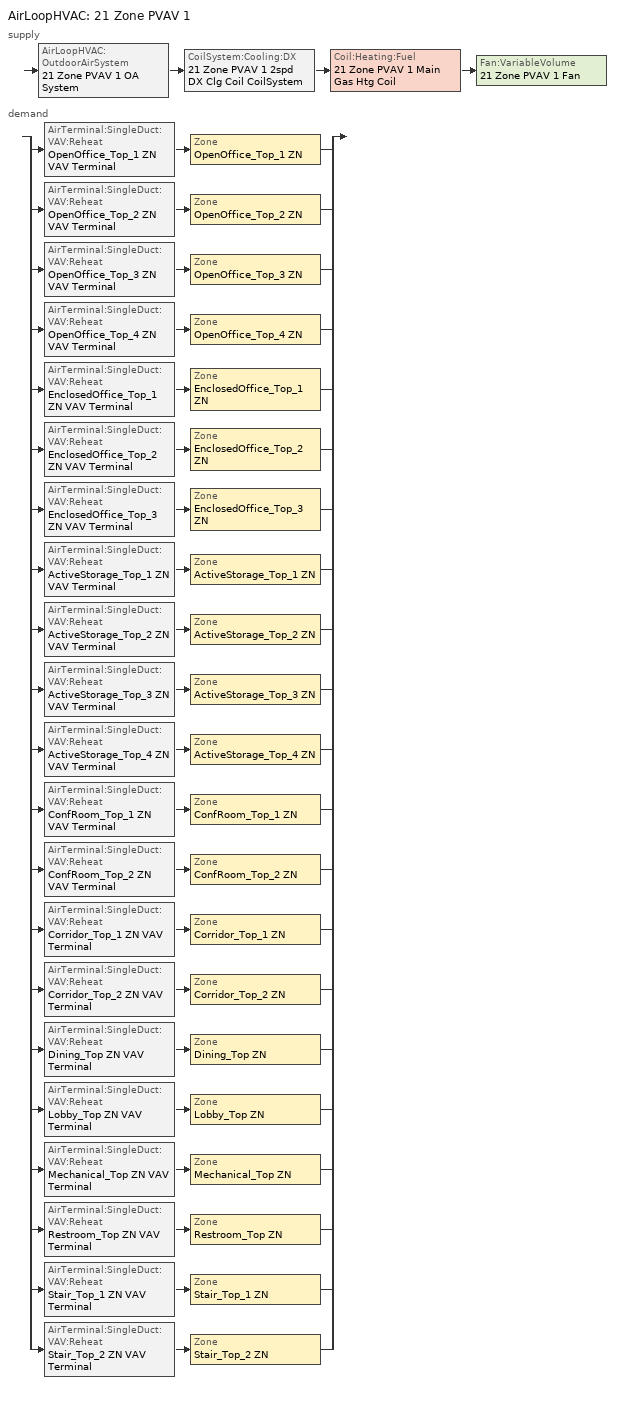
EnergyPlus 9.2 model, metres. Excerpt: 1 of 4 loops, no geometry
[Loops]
AirLoopHVAC '21 Zone PVAV 1'
 supply: AirLoopHVAC:OutdoorAirSystem '21 Zone PVAV 1 OA System' > CoilSystem:Cooling:DX '21 Zone PVAV 1 2spd DX Clg Coil CoilSystem' > Coil:Heating:Fuel '21 Zone PVAV 1 Main Gas Htg Coil' > Fan:VariableVolume '21 Zone PVAV 1 Fan'
 demand: split
  | AirTerminal:SingleDuct:VAV:Reheat 'OpenOffice_Top_1 ZN VAV Terminal' > Zone 'OpenOffice_Top_1 ZN'
  | AirTerminal:SingleDuct:VAV:Reheat 'OpenOffice_Top_2 ZN VAV Terminal' > Zone 'OpenOffice_Top_2 ZN'
  | AirTerminal:SingleDuct:VAV:Reheat 'OpenOffice_Top_3 ZN VAV Terminal' > Zone 'OpenOffice_Top_3 ZN'
  | AirTerminal:SingleDuct:VAV:Reheat 'OpenOffice_Top_4 ZN VAV Terminal' > Zone 'OpenOffice_Top_4 ZN'
  | AirTerminal:SingleDuct:VAV:Reheat 'EnclosedOffice_Top_1 ZN VAV Terminal' > Zone 'EnclosedOffice_Top_1 ZN'
  | AirTerminal:SingleDuct:VAV:Reheat 'EnclosedOffice_Top_2 ZN VAV Terminal' > Zone 'EnclosedOffice_Top_2 ZN'
  | AirTerminal:SingleDuct:VAV:Reheat 'EnclosedOffice_Top_3 ZN VAV Terminal' > Zone 'EnclosedOffice_Top_3 ZN'
  | AirTerminal:SingleDuct:VAV:Reheat 'ActiveStorage_Top_1 ZN VAV Terminal' > Zone 'ActiveStorage_Top_1 ZN'
  | AirTerminal:SingleDuct:VAV:Reheat 'ActiveStorage_Top_2 ZN VAV Terminal' > Zone 'ActiveStorage_Top_2 ZN'
  | AirTerminal:SingleDuct:VAV:Reheat 'ActiveStorage_Top_3 ZN VAV Terminal' > Zone 'ActiveStorage_Top_3 ZN'
  | AirTerminal:SingleDuct:VAV:Reheat 'ActiveStorage_Top_4 ZN VAV Terminal' > Zone 'ActiveStorage_Top_4 ZN'
  | AirTerminal:SingleDuct:VAV:Reheat 'ConfRoom_Top_1 ZN VAV Terminal' > Zone 'ConfRoom_Top_1 ZN'
  | AirTerminal:SingleDuct:VAV:Reheat 'ConfRoom_Top_2 ZN VAV Terminal' > Zone 'ConfRoom_Top_2 ZN'
  | AirTerminal:SingleDuct:VAV:Reheat 'Corridor_Top_1 ZN VAV Terminal' > Zone 'Corridor_Top_1 ZN'
  | AirTerminal:SingleDuct:VAV:Reheat 'Corridor_Top_2 ZN VAV Terminal' > Zone 'Corridor_Top_2 ZN'
  | AirTerminal:SingleDuct:VAV:Reheat 'Dining_Top ZN VAV Terminal' > Zone 'Dining_Top ZN'
  | AirTerminal:SingleDuct:VAV:Reheat 'Lobby_Top ZN VAV Terminal' > Zone 'Lobby_Top ZN'
  | AirTerminal:SingleDuct:VAV:Reheat 'Mechanical_Top ZN VAV Terminal' > Zone 'Mechanical_Top ZN'
  | AirTerminal:SingleDuct:VAV:Reheat 'Restroom_Top ZN VAV Terminal' > Zone 'Restroom_Top ZN'
  | AirTerminal:SingleDuct:VAV:Reheat 'Stair_Top_1 ZN VAV Terminal' > Zone 'Stair_Top_1 ZN'
  | AirTerminal:SingleDuct:VAV:Reheat 'Stair_Top_2 ZN VAV Terminal' > Zone 'Stair_Top_2 ZN'
[EnergyManagementSystem:Sensor]
cooling_rate_21_1: 21 ZONE PVAV 1 2SPD DX CLG COIL; Cooling Coil Total Cooling Rate
heating_gas_rate_21_1: 21 ZONE PVAV 1 MAIN GAS HTG COIL; Heating Coil Gas Rate
[ZoneControl:ContaminantController]
CO2 Controller9: EnclosedOffice_Top_1 ZN, CO2AvailSchedule, CO2SetpointSchedule
CO2 Controller10: EnclosedOffice_Top_2 ZN, CO2AvailSchedule, CO2SetpointSchedule
CO2 Controller11: EnclosedOffice_Top_3 ZN, CO2AvailSchedule, CO2SetpointSchedule
CO2 Controller16: ConfRoom_Top_1 ZN, CO2AvailSchedule, CO2SetpointSchedule
CO2 Controller17: ConfRoom_Top_2 ZN, CO2AvailSchedule, CO2SetpointSchedule
CO2 Controller22: Corridor_Top_1 ZN, CO2AvailSchedule, CO2SetpointSchedule
CO2 Controller23: Corridor_Top_2 ZN, CO2AvailSchedule, CO2SetpointSchedule
CO2 Controller26: Dining_Top ZN, CO2AvailSchedule, CO2SetpointSchedule
CO2 Controller29: Mechanical_Top ZN, CO2AvailSchedule, CO2SetpointSchedule
CO2 Controller32: Lobby_Top ZN, CO2AvailSchedule, CO2SetpointSchedule
CO2 Controller41: OpenOffice_Top_1 ZN, CO2AvailSchedule, CO2SetpointSchedule
CO2 Controller42: OpenOffice_Top_2 ZN, CO2AvailSchedule, CO2SetpointSchedule
CO2 Controller43: OpenOffice_Top_3 ZN, CO2AvailSchedule, CO2SetpointSchedule
CO2 Controller44: OpenOffice_Top_4 ZN, CO2AvailSchedule, CO2SetpointSchedule
CO2 Controller47: Restroom_Top ZN, CO2AvailSchedule, CO2SetpointSchedule
CO2 Controller52: Stair_Top_1 ZN, CO2AvailSchedule, CO2SetpointSchedule
CO2 Controller53: Stair_Top_2 ZN, CO2AvailSchedule, CO2SetpointSchedule
CO2 Controller62: ActiveStorage_Top_1 ZN, CO2AvailSchedule, CO2SetpointSchedule
CO2 Controller63: ActiveStorage_Top_2 ZN, CO2AvailSchedule, CO2SetpointSchedule
CO2 Controller64: ActiveStorage_Top_3 ZN, CO2AvailSchedule, CO2SetpointSchedule
CO2 Controller65: ActiveStorage_Top_4 ZN, CO2AvailSchedule, CO2SetpointSchedule
[DesignSpecification:OutdoorAir] Outdoor Air Method=Sum; Outdoor Air Flow per Zone {m3/s}=0; Outdoor Air Flow Air Changes per Hour {1/hr}=0
Name | Outdoor Air Flow per Person {m3/s-person} | Outdoor Air Flow per Zone Floor Area {m3/s-m2}
MediumOffice - Storage Ventilation; MediumOffice - Elec/MechRoom Ventilation | 0 | 0.000762
MediumOffice - Conference Ventilation; MediumOffice - ClosedOffice Ventilation; MediumOffice - OpenOffice Ventilation | 0.00943895 | 0
MediumOffice - Corridor Ventilation; MediumOffice - Restroom Ventilation; MediumOffice - Stair Ventilation | 0 | 0.000254
MediumOffice - Dining Ventilation; MediumOffice - Lobby Ventilation | 0.00707921 | 0
[DesignSpecification:ZoneAirDistribution] Zone Air Distribution Effectiveness in Cooling Mode=1; Zone Air Distribution Effectiveness in Heating Mode=1
ActiveStorage_Top_1 ZN Design Spec Zone Air Dist; ActiveStorage_Top_2 ZN Design Spec Zone Air Dist; ActiveStorage_Top_3 ZN Design Spec Zone Air Dist; ActiveStorage_Top_4 ZN Design Spec Zone Air Dist; ConfRoom_Top_1 ZN Design Spec Zone Air Dist; ConfRoom_Top_2 ZN Design Spec Zone Air Dist; Corridor_Top_1 ZN Design Spec Zone Air Dist; Corridor_Top_2 ZN Design Spec Zone Air Dist; Dining_Top ZN Design Spec Zone Air Dist; EnclosedOffice_Top_1 ZN Design Spec Zone Air Dist; EnclosedOffice_Top_2 ZN Design Spec Zone Air Dist; EnclosedOffice_Top_3 ZN Design Spec Zone Air Dist; Lobby_Top ZN Design Spec Zone Air Dist; Mechanical_Top ZN Design Spec Zone Air Dist; OpenOffice_Top_1 ZN Design Spec Zone Air Dist; OpenOffice_Top_2 ZN Design Spec Zone Air Dist; OpenOffice_Top_3 ZN Design Spec Zone Air Dist; OpenOffice_Top_4 ZN Design Spec Zone Air Dist; Restroom_Top ZN Design Spec Zone Air Dist; Stair_Top_1 ZN Design Spec Zone Air Dist; Stair_Top_2 ZN Design Spec Zone Air Dist
[Sizing:Zone] Zone Cooling Design Supply Air Temperature Input Method=SupplyAirTemperature; Zone Cooling Design Supply Air Temperature {C}=12.7778; Zone Cooling Design Supply Air Temperature Difference {deltaC}=11.11; Zone Heating Design Supply Air Temperature Input Method=SupplyAirTemperature; Zone Heating Design Supply Air Temperature {C}=50; Zone Heating Design Supply Air Temperature Difference {deltaC}=11.11; Zone Cooling Design Supply Air Humidity Ratio {kgWater/kgDryAir}=0.0085; Zone Heating Design Supply Air Humidity Ratio {kgWater/kgDryAir}=0.008; Cooling Design Air Flow Method=DesignDay; Cooling Design Air Flow Rate {m3/s}=0; Cooling Minimum Air Flow per Zone Floor Area {m3/s-m2}=0.000762; Cooling Minimum Air Flow {m3/s}=0; Cooling Minimum Air Flow Fraction=0; Heating Design Air Flow Method=DesignDay; Heating Design Air Flow Rate {m3/s}=0; Heating Maximum Air Flow per Zone Floor Area {m3/s-m2}=0.002032; Heating Maximum Air Flow {m3/s}=0.141576; Heating Maximum Air Flow Fraction=0.3; Account for Dedicated Outdoor Air System=No
Name | Design Specification Outdoor Air Object | Design Specification Zone Air Distribution Object
ActiveStorage_Top_1 ZN | MediumOffice - Storage Ventilation | ActiveStorage_Top_1 ZN Design Spec Zone Air Dist
ActiveStorage_Top_2 ZN | MediumOffice - Storage Ventilation | ActiveStorage_Top_2 ZN Design Spec Zone Air Dist
ActiveStorage_Top_3 ZN | MediumOffice - Storage Ventilation | ActiveStorage_Top_3 ZN Design Spec Zone Air Dist
ActiveStorage_Top_4 ZN | MediumOffice - Storage Ventilation | ActiveStorage_Top_4 ZN Design Spec Zone Air Dist
ConfRoom_Top_1 ZN | MediumOffice - Conference Ventilation | ConfRoom_Top_1 ZN Design Spec Zone Air Dist
ConfRoom_Top_2 ZN | MediumOffice - Conference Ventilation | ConfRoom_Top_2 ZN Design Spec Zone Air Dist
Corridor_Top_1 ZN | MediumOffice - Corridor Ventilation | Corridor_Top_1 ZN Design Spec Zone Air Dist
Corridor_Top_2 ZN | MediumOffice - Corridor Ventilation | Corridor_Top_2 ZN Design Spec Zone Air Dist
Dining_Top ZN | MediumOffice - Dining Ventilation | Dining_Top ZN Design Spec Zone Air Dist
EnclosedOffice_Top_1 ZN | MediumOffice - ClosedOffice Ventilation | EnclosedOffice_Top_1 ZN Design Spec Zone Air Dist
EnclosedOffice_Top_2 ZN | MediumOffice - ClosedOffice Ventilation | EnclosedOffice_Top_2 ZN Design Spec Zone Air Dist
EnclosedOffice_Top_3 ZN | MediumOffice - ClosedOffice Ventilation | EnclosedOffice_Top_3 ZN Design Spec Zone Air Dist
Lobby_Top ZN | MediumOffice - Lobby Ventilation | Lobby_Top ZN Design Spec Zone Air Dist
Mechanical_Top ZN | MediumOffice - Elec/MechRoom Ventilation | Mechanical_Top ZN Design Spec Zone Air Dist
OpenOffice_Top_1 ZN | MediumOffice - OpenOffice Ventilation | OpenOffice_Top_1 ZN Design Spec Zone Air Dist
OpenOffice_Top_2 ZN | MediumOffice - OpenOffice Ventilation | OpenOffice_Top_2 ZN Design Spec Zone Air Dist
OpenOffice_Top_3 ZN | MediumOffice - OpenOffice Ventilation | OpenOffice_Top_3 ZN Design Spec Zone Air Dist
OpenOffice_Top_4 ZN | MediumOffice - OpenOffice Ventilation | OpenOffice_Top_4 ZN Design Spec Zone Air Dist
Restroom_Top ZN | MediumOffice - Restroom Ventilation | Restroom_Top ZN Design Spec Zone Air Dist
Stair_Top_1 ZN | MediumOffice - Stair Ventilation | Stair_Top_1 ZN Design Spec Zone Air Dist
Stair_Top_2 ZN | MediumOffice - Stair Ventilation | Stair_Top_2 ZN Design Spec Zone Air Dist
[Sizing:System]
21 Zone PVAV 1: Type of Load to Size On=Sensible; Design Outdoor Air Flow Rate {m3/s}=Autosize; Central Heating Maximum System Air Flow Ratio=0.3; Preheat Design Temperature {C}=7.22222; Preheat Design Humidity Ratio {kgWater/kgDryAir}=0.008; Precool Design Temperature {C}=12.7778; Precool Design Humidity Ratio {kgWater/kgDryAir}=0.008; Central Cooling Design Supply Air Temperature {C}=12.7778; Central Heating Design Supply Air Temperature {C}=12.7778; Type of Zone Sum to Use=Coincident; 100% Outdoor Air in Cooling=No; 100% Outdoor Air in Heating=No; Central Cooling Design Supply Air Humidity Ratio {kgWater/kgDryAir}=0.0085; Central Heating Design Supply Air Humidity Ratio {kgWater/kgDryAir}=0.008; Cooling Supply Air Flow Rate Method=DesignDay; Cooling Supply Air Flow Rate {m3/s}=0; Cooling Supply Air Flow Rate Per Floor Area {m3/s-m2}=0.00996765; Cooling Fraction of Autosized Cooling Supply Air Flow Rate=1; Cooling Supply Air Flow Rate Per Unit Cooling Capacity {m3/s-W}=3.94755e-05; Heating Supply Air Flow Rate Method=DesignDay; Heating Supply Air Flow Rate {m3/s}=0; Heating Supply Air Flow Rate Per Floor Area {m3/s-m2}=0.00996765; Heating Fraction of Autosized Heating Supply Air Flow Rate=1; Heating Fraction of Autosized Cooling Supply Air Flow Rate=1; Heating Supply Air Flow Rate Per Unit Heating Capacity {m3/s-W}=3.15882e-05; System Outdoor Air Method=ZoneSum; Zone Maximum Outdoor Air Fraction=1; Cooling Design Capacity Method=CoolingDesignCapacity; Cooling Design Capacity {W}=Autosize; Cooling Design Capacity Per Floor Area {W/m2}=234.7; Fraction of Autosized Cooling Design Capacity=1; Heating Design Capacity Method=HeatingDesignCapacity; Heating Design Capacity {W}=Autosize; Heating Design Capacity Per Floor Area {W/m2}=157; Fraction of Autosized Heating Design Capacity=1; Central Cooling Capacity Control Method=OnOff
[ZoneControl:Thermostat]
Name | Zone or ZoneList | Control Type Schedule | Control 1
ActiveStorage_Top_1 ZN Thermostat | ActiveStorage_Top_1 ZN | ActiveStorage_Top_1 ZN Thermostat Schedule | MediumOffice - Storage Thermostat 9
ActiveStorage_Top_2 ZN Thermostat | ActiveStorage_Top_2 ZN | ActiveStorage_Top_2 ZN Thermostat Schedule | MediumOffice - Storage Thermostat 10
ActiveStorage_Top_3 ZN Thermostat | ActiveStorage_Top_3 ZN | ActiveStorage_Top_3 ZN Thermostat Schedule | MediumOffice - Storage Thermostat 11
ActiveStorage_Top_4 ZN Thermostat | ActiveStorage_Top_4 ZN | ActiveStorage_Top_4 ZN Thermostat Schedule | MediumOffice - Storage Thermostat 12
ConfRoom_Top_1 ZN Thermostat | ConfRoom_Top_1 ZN | ConfRoom_Top_1 ZN Thermostat Schedule | MediumOffice - Conference Thermostat 5
ConfRoom_Top_2 ZN Thermostat | ConfRoom_Top_2 ZN | ConfRoom_Top_2 ZN Thermostat Schedule | MediumOffice - Conference Thermostat 6
Corridor_Top_1 ZN Thermostat | Corridor_Top_1 ZN | Corridor_Top_1 ZN Thermostat Schedule | MediumOffice - Corridor Thermostat 5
Corridor_Top_2 ZN Thermostat | Corridor_Top_2 ZN | Corridor_Top_2 ZN Thermostat Schedule | MediumOffice - Corridor Thermostat 6
Dining_Top ZN Thermostat | Dining_Top ZN | Dining_Top ZN Thermostat Schedule | MediumOffice - Dining Thermostat 3
EnclosedOffice_Top_1 ZN Thermostat | EnclosedOffice_Top_1 ZN | EnclosedOffice_Top_1 ZN Thermostat Schedule | MediumOffice - ClosedOffice Thermostat 8
EnclosedOffice_Top_2 ZN Thermostat | EnclosedOffice_Top_2 ZN | EnclosedOffice_Top_2 ZN Thermostat Schedule | MediumOffice - ClosedOffice Thermostat 9
EnclosedOffice_Top_3 ZN Thermostat | EnclosedOffice_Top_3 ZN | EnclosedOffice_Top_3 ZN Thermostat Schedule | MediumOffice - ClosedOffice Thermostat 10
Lobby_Top ZN Thermostat | Lobby_Top ZN | Lobby_Top ZN Thermostat Schedule | MediumOffice - Lobby Thermostat 3
Mechanical_Top ZN Thermostat | Mechanical_Top ZN | Mechanical_Top ZN Thermostat Schedule | MediumOffice - Elec/MechRoom Thermostat 3
OpenOffice_Top_1 ZN Thermostat | OpenOffice_Top_1 ZN | OpenOffice_Top_1 ZN Thermostat Schedule | MediumOffice - OpenOffice Thermostat 8
OpenOffice_Top_2 ZN Thermostat | OpenOffice_Top_2 ZN | OpenOffice_Top_2 ZN Thermostat Schedule | MediumOffice - OpenOffice Thermostat 9
OpenOffice_Top_3 ZN Thermostat | OpenOffice_Top_3 ZN | OpenOffice_Top_3 ZN Thermostat Schedule | MediumOffice - OpenOffice Thermostat 10
OpenOffice_Top_4 ZN Thermostat | OpenOffice_Top_4 ZN | OpenOffice_Top_4 ZN Thermostat Schedule | MediumOffice - OpenOffice Thermostat 11
Restroom_Top ZN Thermostat | Restroom_Top ZN | Restroom_Top ZN Thermostat Schedule | MediumOffice - Restroom Thermostat 3
Stair_Top_1 ZN Thermostat | Stair_Top_1 ZN | Stair_Top_1 ZN Thermostat Schedule | MediumOffice - Stair Thermostat 5
Stair_Top_2 ZN Thermostat | Stair_Top_2 ZN | Stair_Top_2 ZN Thermostat Schedule | MediumOffice - Stair Thermostat 6
[ThermostatSetpoint:DualSetpoint] Heating Setpoint Temperature Schedule=Medium Office HtgSetp; Cooling Setpoint Temperature Schedule=Medium Office ClgSetp
MediumOffice - Storage Thermostat 9; MediumOffice - Storage Thermostat 10; MediumOffice - Storage Thermostat 11; MediumOffice - Storage Thermostat 12; MediumOffice - Conference Thermostat 5; MediumOffice - Conference Thermostat 6; MediumOffice - Corridor Thermostat 5; MediumOffice - Corridor Thermostat 6; MediumOffice - Dining Thermostat 3; MediumOffice - ClosedOffice Thermostat 8; MediumOffice - ClosedOffice Thermostat 9; MediumOffice - ClosedOffice Thermostat 10; MediumOffice - Lobby Thermostat 3; MediumOffice - Elec/MechRoom Thermostat 3; MediumOffice - OpenOffice Thermostat 8; MediumOffice - OpenOffice Thermostat 9; MediumOffice - OpenOffice Thermostat 10; MediumOffice - OpenOffice Thermostat 11; MediumOffice - Restroom Thermostat 3; MediumOffice - Stair Thermostat 5; MediumOffice - Stair Thermostat 6
[Zone equipment]
ActiveStorage_Top_1 ZN: ActiveStorage_Top_1 ZN VAV Terminal
ActiveStorage_Top_2 ZN: ActiveStorage_Top_2 ZN VAV Terminal
ActiveStorage_Top_3 ZN: ActiveStorage_Top_3 ZN VAV Terminal
ActiveStorage_Top_4 ZN: ActiveStorage_Top_4 ZN VAV Terminal
ConfRoom_Top_1 ZN: ConfRoom_Top_1 ZN VAV Terminal
ConfRoom_Top_2 ZN: ConfRoom_Top_2 ZN VAV Terminal
Corridor_Top_1 ZN: Corridor_Top_1 ZN VAV Terminal
Corridor_Top_2 ZN: Corridor_Top_2 ZN VAV Terminal
Dining_Top ZN: Dining_Top ZN VAV Terminal
EnclosedOffice_Top_1 ZN: EnclosedOffice_Top_1 ZN VAV Terminal
EnclosedOffice_Top_2 ZN: EnclosedOffice_Top_2 ZN VAV Terminal
EnclosedOffice_Top_3 ZN: EnclosedOffice_Top_3 ZN VAV Terminal
Lobby_Top ZN: Lobby_Top ZN VAV Terminal
Mechanical_Top ZN: Mechanical_Top ZN VAV Terminal
OpenOffice_Top_1 ZN: OpenOffice_Top_1 ZN VAV Terminal
OpenOffice_Top_2 ZN: OpenOffice_Top_2 ZN VAV Terminal
OpenOffice_Top_3 ZN: OpenOffice_Top_3 ZN VAV Terminal
OpenOffice_Top_4 ZN: OpenOffice_Top_4 ZN VAV Terminal
Restroom_Top ZN: Restroom_Top ZN VAV Terminal
Stair_Top_1 ZN: Stair_Top_1 ZN VAV Terminal
Stair_Top_2 ZN: Stair_Top_2 ZN VAV Terminal
[CoilSystem:Cooling:DX]
21 Zone PVAV 1 2spd DX Clg Coil CoilSystem: Availability Schedule=Always On Discrete; Cooling Coil=21 Zone PVAV 1 2spd DX Clg Coil
[Controller:OutdoorAir]
Controller Outdoor Air 3: Minimum Outdoor Air Flow Rate {m3/s}=0; Maximum Outdoor Air Flow Rate {m3/s}=Autosize; Economizer Control Type=DifferentialDryBulbAndEnthalpy; Economizer Control Action Type=ModulateFlow; Economizer Maximum Limit Dry-Bulb Temperature {C}=28; Economizer Maximum Limit Enthalpy {J/kg}=64000; Lockout Type=NoLockout; Minimum Limit Type=FixedMinimum; Minimum Outdoor Air Schedule=OfficeMedium MinOA_MotorizedDamper_Sched; Mechanical Ventilation Controller=21 Zone PVAV 1 Ventilation Controller; High Humidity Control=No; Control High Indoor Humidity Based on Outdoor Humidity Ratio=Yes; Heat Recovery Bypass Control Type=BypassWhenWithinEconomizerLimits
[Controller:MechanicalVentilation]
21 Zone PVAV 1 Ventilation Controller: Availability Schedule=OfficeMedium MinOA_MotorizedDamper_Sched; Demand Controlled Ventilation=Yes; System Outdoor Air Method=IndoorAirQualityProcedure; Zone 1=ActiveStorage_Top_1 ZN; Design Specification Outdoor Air Object Name 1=MediumOffice - Storage Ventilation; Design Specification Zone Air Distribution Object Name 1=ActiveStorage_Top_1 ZN Design Spec Zone Air Dist; Zone 2=ActiveStorage_Top_2 ZN; Design Specification Outdoor Air Object Name 2=MediumOffice - Storage Ventilation; Design Specification Zone Air Distribution Object Name 2=ActiveStorage_Top_2 ZN Design Spec Zone Air Dist; Zone 3=ActiveStorage_Top_3 ZN; Design Specification Outdoor Air Object Name 3=MediumOffice - Storage Ventilation; Design Specification Zone Air Distribution Object Name 3=ActiveStorage_Top_3 ZN Design Spec Zone Air Dist; Zone 4=ActiveStorage_Top_4 ZN; Design Specification Outdoor Air Object Name 4=MediumOffice - Storage Ventilation; Design Specification Zone Air Distribution Object Name 4=ActiveStorage_Top_4 ZN Design Spec Zone Air Dist; Zone 5=ConfRoom_Top_1 ZN; Design Specification Outdoor Air Object Name 5=MediumOffice - Conference Ventilation; Design Specification Zone Air Distribution Object Name 5=ConfRoom_Top_1 ZN Design Spec Zone Air Dist; Zone 6=ConfRoom_Top_2 ZN; Design Specification Outdoor Air Object Name 6=MediumOffice - Conference Ventilation; Design Specification Zone Air Distribution Object Name 6=ConfRoom_Top_2 ZN Design Spec Zone Air Dist; Zone 7=Corridor_Top_1 ZN; Design Specification Outdoor Air Object Name 7=MediumOffice - Corridor Ventilation; Design Specification Zone Air Distribution Object Name 7=Corridor_Top_1 ZN Design Spec Zone Air Dist; Zone 8=Corridor_Top_2 ZN; Design Specification Outdoor Air Object Name 8=MediumOffice - Corridor Ventilation; Design Specification Zone Air Distribution Object Name 8=Corridor_Top_2 ZN Design Spec Zone Air Dist; Zone 9=Dining_Top ZN; Design Specification Outdoor Air Object Name 9=MediumOffice - Dining Ventilation; Design Specification Zone Air Distribution Object Name 9=Dining_Top ZN Design Spec Zone Air Dist; Zone 10=EnclosedOffice_Top_1 ZN; Design Specification Outdoor Air Object Name 10=MediumOffice - ClosedOffice Ventilation; Design Specification Zone Air Distribution Object Name 10=EnclosedOffice_Top_1 ZN Design Spec Zone Air Dist; Zone 11=EnclosedOffice_Top_2 ZN; Design Specification Outdoor Air Object Name 11=MediumOffice - ClosedOffice Ventilation; Design Specification Zone Air Distribution Object Name 11=EnclosedOffice_Top_2 ZN Design Spec Zone Air Dist; Zone 12=EnclosedOffice_Top_3 ZN; Design Specification Outdoor Air Object Name 12=MediumOffice - ClosedOffice Ventilation; Design Specification Zone Air Distribution Object Name 12=EnclosedOffice_Top_3 ZN Design Spec Zone Air Dist; Zone 13=Lobby_Top ZN; Design Specification Outdoor Air Object Name 13=MediumOffice - Lobby Ventilation; Design Specification Zone Air Distribution Object Name 13=Lobby_Top ZN Design Spec Zone Air Dist; Zone 14=Mechanical_Top ZN; Design Specification Outdoor Air Object Name 14=MediumOffice - Elec/MechRoom Ventilation; Design Specification Zone Air Distribution Object Name 14=Mechanical_Top ZN Design Spec Zone Air Dist; Zone 15=OpenOffice_Top_1 ZN; Design Specification Outdoor Air Object Name 15=MediumOffice - OpenOffice Ventilation; Design Specification Zone Air Distribution Object Name 15=OpenOffice_Top_1 ZN Design Spec Zone Air Dist; Zone 16=OpenOffice_Top_2 ZN; Design Specification Outdoor Air Object Name 16=MediumOffice - OpenOffice Ventilation; Design Specification Zone Air Distribution Object Name 16=OpenOffice_Top_2 ZN Design Spec Zone Air Dist; Zone 17=OpenOffice_Top_3 ZN; Design Specification Outdoor Air Object Name 17=MediumOffice - OpenOffice Ventilation; Design Specification Zone Air Distribution Object Name 17=OpenOffice_Top_3 ZN Design Spec Zone Air Dist; Zone 18=OpenOffice_Top_4 ZN; Design Specification Outdoor Air Object Name 18=MediumOffice - OpenOffice Ventilation; Design Specification Zone Air Distribution Object Name 18=OpenOffice_Top_4 ZN Design Spec Zone Air Dist; Zone 19=Restroom_Top ZN; Design Specification Outdoor Air Object Name 19=MediumOffice - Restroom Ventilation; Design Specification Zone Air Distribution Object Name 19=Restroom_Top ZN Design Spec Zone Air Dist; Zone 20=Stair_Top_1 ZN; Design Specification Outdoor Air Object Name 20=MediumOffice - Stair Ventilation; Design Specification Zone Air Distribution Object Name 20=Stair_Top_1 ZN Design Spec Zone Air Dist; Zone 21=Stair_Top_2 ZN; Design Specification Outdoor Air Object Name 21=MediumOffice - Stair Ventilation; Design Specification Zone Air Distribution Object Name 21=Stair_Top_2 ZN Design Spec Zone Air Dist
[AirLoopHVAC]
21 Zone PVAV 1: Design Supply Air Flow Rate {m3/s}=AutoSize
[SetpointManager:Scheduled]
21 Zone PVAV 1 Supply Air Setpoint Manager: Control Variable=Temperature; Schedule=Supply Air Temp - 55.0F 2
[SetpointManager:MixedAir] Control Variable=Temperature
Node 230 OS Default SPM; Node 227 OS Default SPM; Node 226 OS Default SPM
[AirTerminal:SingleDuct:VAV:Reheat]
ActiveStorage_Top_1 ZN VAV Terminal: Always On Discrete, ActiveStorage_Top_1 ZN VAV Terminal Damper Outlet, Node 254, Autosize, Constant, 0.15, 0, , Coil:Heating:Electric, ActiveStorage_Top_1 ZN Electric Reheat Coil, Autosize, 0, Node 252, 0.001, ReverseWithLimits, 0, 0.5, 50
ActiveStorage_Top_2 ZN VAV Terminal: Always On Discrete, ActiveStorage_Top_2 ZN VAV Terminal Damper Outlet, Node 257, Autosize, Constant, 0.15, 0, , Coil:Heating:Electric, ActiveStorage_Top_2 ZN Electric Reheat Coil, Autosize, 0, Node 255, 0.001, ReverseWithLimits, 0, 0.5, 50
ActiveStorage_Top_3 ZN VAV Terminal: Always On Discrete, ActiveStorage_Top_3 ZN VAV Terminal Damper Outlet, Node 260, Autosize, Constant, 0.15, 0, , Coil:Heating:Electric, ActiveStorage_Top_3 ZN Electric Reheat Coil, Autosize, 0, Node 258, 0.001, ReverseWithLimits, 0, 0.5, 50
ActiveStorage_Top_4 ZN VAV Terminal: Always On Discrete, ActiveStorage_Top_4 ZN VAV Terminal Damper Outlet, Node 263, Autosize, Constant, 0.15, 0, , Coil:Heating:Electric, ActiveStorage_Top_4 ZN Electric Reheat Coil, Autosize, 0, Node 261, 0.001, ReverseWithLimits, 0, 0.5, 50
ConfRoom_Top_1 ZN VAV Terminal: Always On Discrete, ConfRoom_Top_1 ZN VAV Terminal Damper Outlet, Node 266, Autosize, Constant, 0.15, 0, , Coil:Heating:Electric, ConfRoom_Top_1 ZN Electric Reheat Coil, Autosize, 0, Node 264, 0.001, ReverseWithLimits, 0, 0.5, 50
ConfRoom_Top_2 ZN VAV Terminal: Always On Discrete, ConfRoom_Top_2 ZN VAV Terminal Damper Outlet, Node 269, Autosize, Constant, 0.15, 0, , Coil:Heating:Electric, ConfRoom_Top_2 ZN Electric Reheat Coil, Autosize, 0, Node 267, 0.001, ReverseWithLimits, 0, 0.5, 50
Corridor_Top_1 ZN VAV Terminal: Always On Discrete, Corridor_Top_1 ZN VAV Terminal Damper Outlet, Node 272, Autosize, Constant, 0.15, 0, , Coil:Heating:Electric, Corridor_Top_1 ZN Electric Reheat Coil, Autosize, 0, Node 270, 0.001, ReverseWithLimits, 0, 0.5, 50
Corridor_Top_2 ZN VAV Terminal: Always On Discrete, Corridor_Top_2 ZN VAV Terminal Damper Outlet, Node 275, Autosize, Constant, 0.15, 0, , Coil:Heating:Electric, Corridor_Top_2 ZN Electric Reheat Coil, Autosize, 0, Node 273, 0.001, ReverseWithLimits, 0, 0.5, 50
Dining_Top ZN VAV Terminal: Always On Discrete, Dining_Top ZN VAV Terminal Damper Outlet, Node 278, Autosize, Constant, 0.15, 0, , Coil:Heating:Electric, Dining_Top ZN Electric Reheat Coil, Autosize, 0, Node 276, 0.001, ReverseWithLimits, 0, 0.5, 50
EnclosedOffice_Top_1 ZN VAV Terminal: Always On Discrete, EnclosedOffice_Top_1 ZN VAV Terminal Damper Outlet, Node 245, Autosize, Constant, 0.15, 0, , Coil:Heating:Electric, EnclosedOffice_Top_1 ZN Electric Reheat Coil, Autosize, 0, Node 243, 0.001, ReverseWithLimits, 0, 0.5, 50
EnclosedOffice_Top_2 ZN VAV Terminal: Always On Discrete, EnclosedOffice_Top_2 ZN VAV Terminal Damper Outlet, Node 248, Autosize, Constant, 0.15, 0, , Coil:Heating:Electric, EnclosedOffice_Top_2 ZN Electric Reheat Coil, Autosize, 0, Node 246, 0.001, ReverseWithLimits, 0, 0.5, 50
EnclosedOffice_Top_3 ZN VAV Terminal: Always On Discrete, EnclosedOffice_Top_3 ZN VAV Terminal Damper Outlet, Node 251, Autosize, Constant, 0.15, 0, , Coil:Heating:Electric, EnclosedOffice_Top_3 ZN Electric Reheat Coil, Autosize, 0, Node 249, 0.001, ReverseWithLimits, 0, 0.5, 50
Lobby_Top ZN VAV Terminal: Always On Discrete, Lobby_Top ZN VAV Terminal Damper Outlet, Node 281, Autosize, Constant, 0.15, 0, , Coil:Heating:Electric, Lobby_Top ZN Electric Reheat Coil, Autosize, 0, Node 279, 0.001, ReverseWithLimits, 0, 0.5, 50
Mechanical_Top ZN VAV Terminal: Always On Discrete, Mechanical_Top ZN VAV Terminal Damper Outlet, Node 284, Autosize, Constant, 0.15, 0, , Coil:Heating:Electric, Mechanical_Top ZN Electric Reheat Coil, Autosize, 0, Node 282, 0.001, ReverseWithLimits, 0, 0.5, 50
OpenOffice_Top_1 ZN VAV Terminal: Always On Discrete, OpenOffice_Top_1 ZN VAV Terminal Damper Outlet, Node 232, Autosize, Constant, 0.15, 0, , Coil:Heating:Electric, OpenOffice_Top_1 ZN Electric Reheat Coil, Autosize, 0, Node 225, 0.001, ReverseWithLimits, 0, 0.5, 50
OpenOffice_Top_2 ZN VAV Terminal: Always On Discrete, OpenOffice_Top_2 ZN VAV Terminal Damper Outlet, Node 236, Autosize, Constant, 0.15, 0, , Coil:Heating:Electric, OpenOffice_Top_2 ZN Electric Reheat Coil, Autosize, 0, Node 233, 0.001, ReverseWithLimits, 0, 0.5, 50
OpenOffice_Top_3 ZN VAV Terminal: Always On Discrete, OpenOffice_Top_3 ZN VAV Terminal Damper Outlet, Node 239, Autosize, Constant, 0.15, 0, , Coil:Heating:Electric, OpenOffice_Top_3 ZN Electric Reheat Coil, Autosize, 0, Node 237, 0.001, ReverseWithLimits, 0, 0.5, 50
OpenOffice_Top_4 ZN VAV Terminal: Always On Discrete, OpenOffice_Top_4 ZN VAV Terminal Damper Outlet, Node 242, Autosize, Constant, 0.15, 0, , Coil:Heating:Electric, OpenOffice_Top_4 ZN Electric Reheat Coil, Autosize, 0, Node 240, 0.001, ReverseWithLimits, 0, 0.5, 50
Restroom_Top ZN VAV Terminal: Always On Discrete, Restroom_Top ZN VAV Terminal Damper Outlet, Node 287, Autosize, Constant, 0.15, 0, , Coil:Heating:Electric, Restroom_Top ZN Electric Reheat Coil, Autosize, 0, Node 285, 0.001, ReverseWithLimits, 0, 0.5, 50
Stair_Top_1 ZN VAV Terminal: Always On Discrete, Stair_Top_1 ZN VAV Terminal Damper Outlet, Node 290, Autosize, Constant, 0.15, 0, , Coil:Heating:Electric, Stair_Top_1 ZN Electric Reheat Coil, Autosize, 0, Node 288, 0.001, ReverseWithLimits, 0, 0.5, 50
Stair_Top_2 ZN VAV Terminal: Always On Discrete, Stair_Top_2 ZN VAV Terminal Damper Outlet, Node 293, Autosize, Constant, 0.15, 0, , Coil:Heating:Electric, Stair_Top_2 ZN Electric Reheat Coil, Autosize, 0, Node 291, 0.001, ReverseWithLimits, 0, 0.5, 50
[Fan:VariableVolume]
21 Zone PVAV 1 Fan: OfficeMedium HVACOperationSchd, 0.6045, 1017.592, AutoSize, FixedFlowRate, 0, 0, 0.93, 1, 0.0407599, 0.088045, -0.0729261, 0.94374, 0, Node 226, Node 222
[Coil:Cooling:DX:TwoSpeed]
21 Zone PVAV 1 2spd DX Clg Coil: Always On Discrete, Autosize, Autosize, 3.1, Autosize, , Node 230, Node 227, Curve Biquadratic 9, Curve Quadratic 7, Curve Biquadratic 10, Curve Quadratic 8, Curve Quadratic 9, Autosize, 0.69, 3.1, autosize, Curve Biquadratic 11, Curve Biquadratic 12, , AirCooled, , 0, Autosize, Autosize, 0, Autosize, Autosize, , , 10, 2
[Coil:Heating:Electric]
ActiveStorage_Top_1 ZN Electric Reheat Coil: Always On Discrete, 1, Autosize, ActiveStorage_Top_1 ZN VAV Terminal Damper Outlet, Node 252
ActiveStorage_Top_2 ZN Electric Reheat Coil: Always On Discrete, 1, Autosize, ActiveStorage_Top_2 ZN VAV Terminal Damper Outlet, Node 255
ActiveStorage_Top_3 ZN Electric Reheat Coil: Always On Discrete, 1, Autosize, ActiveStorage_Top_3 ZN VAV Terminal Damper Outlet, Node 258
ActiveStorage_Top_4 ZN Electric Reheat Coil: Always On Discrete, 1, Autosize, ActiveStorage_Top_4 ZN VAV Terminal Damper Outlet, Node 261
ConfRoom_Top_1 ZN Electric Reheat Coil: Always On Discrete, 1, Autosize, ConfRoom_Top_1 ZN VAV Terminal Damper Outlet, Node 264
ConfRoom_Top_2 ZN Electric Reheat Coil: Always On Discrete, 1, Autosize, ConfRoom_Top_2 ZN VAV Terminal Damper Outlet, Node 267
Corridor_Top_1 ZN Electric Reheat Coil: Always On Discrete, 1, Autosize, Corridor_Top_1 ZN VAV Terminal Damper Outlet, Node 270
Corridor_Top_2 ZN Electric Reheat Coil: Always On Discrete, 1, Autosize, Corridor_Top_2 ZN VAV Terminal Damper Outlet, Node 273
Dining_Top ZN Electric Reheat Coil: Always On Discrete, 1, Autosize, Dining_Top ZN VAV Terminal Damper Outlet, Node 276
EnclosedOffice_Top_1 ZN Electric Reheat Coil: Always On Discrete, 1, Autosize, EnclosedOffice_Top_1 ZN VAV Terminal Damper Outlet, Node 243
EnclosedOffice_Top_2 ZN Electric Reheat Coil: Always On Discrete, 1, Autosize, EnclosedOffice_Top_2 ZN VAV Terminal Damper Outlet, Node 246
EnclosedOffice_Top_3 ZN Electric Reheat Coil: Always On Discrete, 1, Autosize, EnclosedOffice_Top_3 ZN VAV Terminal Damper Outlet, Node 249
Lobby_Top ZN Electric Reheat Coil: Always On Discrete, 1, Autosize, Lobby_Top ZN VAV Terminal Damper Outlet, Node 279
Mechanical_Top ZN Electric Reheat Coil: Always On Discrete, 1, Autosize, Mechanical_Top ZN VAV Terminal Damper Outlet, Node 282
OpenOffice_Top_1 ZN Electric Reheat Coil: Always On Discrete, 1, Autosize, OpenOffice_Top_1 ZN VAV Terminal Damper Outlet, Node 225
OpenOffice_Top_2 ZN Electric Reheat Coil: Always On Discrete, 1, Autosize, OpenOffice_Top_2 ZN VAV Terminal Damper Outlet, Node 233
OpenOffice_Top_3 ZN Electric Reheat Coil: Always On Discrete, 1, Autosize, OpenOffice_Top_3 ZN VAV Terminal Damper Outlet, Node 237
OpenOffice_Top_4 ZN Electric Reheat Coil: Always On Discrete, 1, Autosize, OpenOffice_Top_4 ZN VAV Terminal Damper Outlet, Node 240
Restroom_Top ZN Electric Reheat Coil: Always On Discrete, 1, Autosize, Restroom_Top ZN VAV Terminal Damper Outlet, Node 285
Stair_Top_1 ZN Electric Reheat Coil: Always On Discrete, 1, Autosize, Stair_Top_1 ZN VAV Terminal Damper Outlet, Node 288
Stair_Top_2 ZN Electric Reheat Coil: Always On Discrete, 1, Autosize, Stair_Top_2 ZN VAV Terminal Damper Outlet, Node 291
[Coil:Heating:Fuel]
21 Zone PVAV 1 Main Gas Htg Coil: Always On Discrete, NaturalGas, 0.8, 21897.08, Node 227, Node 226, Node 226, 0, , 0
[Schedule:Compact]
CO2AvailSchedule: Any Number, Through: 12/31, For: AllDays, Until: 24:00, 1
CO2SetpointSchedule: Any Number, Through: 12/31, For: AllDays, Until: 24:00, 900
OfficeMedium MinOA_MotorizedDamper_Sched: Any Number, Through: 12/31, For: SummerDesignDay, Until: 05:00, 0, Until: 22:00, 1, Until: 24:00, 0, For: Weekdays, Until: 07:00, 0, Until: 17:20, 1, Until: 17:40, 0, Until: 18:00, 1.5, Until: 18:20, 1.5, Until: 18:40, 0, Until: 19:00, 1.5, Until: 19:20, 1.5, Until: 19:40, 0, Until: 20:00, 1.5, Until: 20:20, 1.5, Until: 20:40, 0, Until: 21:00, 1.5, Until: 21:20, 1.5, Until: 21:40, 0, Until: 22:00, 1.5, Until: 24:00, 0, For: Saturday, Until: 07:00, 0, Until: 12:20, 1, Until: 12:40, 0, Until: 13:00, 1.5, Until: 13:20, 1.5, Until: 13:40, 0, Until: 14:00, 1.5, Until: 14:20, 1.5, Until: 14:40, 0, Until: 15:00, 1.5, Until: 15:20, 1.5, Until: 15:40, 0, Until: 16:00, 1.5, Until: 16:20, 1.5, Until: 16:40, 0, Until: 17:00, 1.5, Until: 17:20, 1.5, Until: 17:40, 0, Until: 18:00, 1.5, Until: 24:00, 0, For: WinterDesignDay, Until: 07:00, 0, Until: 18:00, 1, Until: 24:00, 0, For: Sunday Holidays AllOtherDays, Until: 24:00, 0
ActiveStorage_Top_1 ZN Thermostat Schedule; ActiveStorage_Top_2 ZN Thermostat Schedule; ActiveStorage_Top_3 ZN Thermostat Schedule; ActiveStorage_Top_4 ZN Thermostat Schedule; ConfRoom_Top_1 ZN Thermostat Schedule; ConfRoom_Top_2 ZN Thermostat Schedule; Corridor_Top_1 ZN Thermostat Schedule; Corridor_Top_2 ZN Thermostat Schedule; Dining_Top ZN Thermostat Schedule; EnclosedOffice_Top_1 ZN Thermostat Schedule; EnclosedOffice_Top_2 ZN Thermostat Schedule; EnclosedOffice_Top_3 ZN Thermostat Schedule; Lobby_Top ZN Thermostat Schedule; Mechanical_Top ZN Thermostat Schedule; OpenOffice_Top_1 ZN Thermostat Schedule; OpenOffice_Top_2 ZN Thermostat Schedule; OpenOffice_Top_3 ZN Thermostat Schedule; OpenOffice_Top_4 ZN Thermostat Schedule; Restroom_Top ZN Thermostat Schedule; Stair_Top_1 ZN Thermostat Schedule; Stair_Top_2 ZN Thermostat Schedule: Through: 12/31, For: AllDays, Until: 24:00, 4
[Schedule:Day:Interval]
Medium Office HtgSetp SmrDsn|Sun Day; Medium Office HtgSetp Summer Design Day: No, 24:00, 15.6
Medium Office HtgSetp Default: No, 06:00, 15.6, 22:00, 21, 24:00, 15.6
Medium Office HtgSetp Sat Day: No, 06:00, 15.6, 18:00, 21, 24:00, 15.6
Medium Office HtgSetp Winter Design Day: No, 24:00, 21
Medium Office ClgSetp WntrDsn|Sun Day; Medium Office ClgSetp Winter Design Day: No, 24:00, 26.7
Medium Office ClgSetp Default; Medium Office ClgSetp Summer Design Day: No, 06:00, 26.7, 22:00, 24, 24:00, 26.7
Medium Office ClgSetp Sat Day: No, 06:00, 26.7, 18:00, 24, 24:00, 26.7
OfficeMedium HVACOperationSchd Default: No, 24:00, 0
OfficeMedium HVACOperationSchd SmrDsn|Wkdy Day; OfficeMedium HVACOperationSchd Summer Design Day: No, 06:00, 0, 22:00, 1, 24:00, 0
OfficeMedium HVACOperationSchd Winter Design Day; OfficeMedium HVACOperationSchd WntrDsn|Sat Day: No, 06:00, 0, 18:00, 1, 24:00, 0
Supply Air Temp - 55.0F Default 2: No, 24:00, 12.7778
[Schedule:Week:Daily]
Medium Office HtgSetp Week Rule - Jan1-Dec31: Medium Office HtgSetp SmrDsn|Sun Day, Medium Office HtgSetp Default, Medium Office HtgSetp Default, Medium Office HtgSetp Default, Medium Office HtgSetp Default, Medium Office HtgSetp Default, Medium Office HtgSetp Sat Day, Medium Office HtgSetp Default, Medium Office HtgSetp Summer Design Day, Medium Office HtgSetp Winter Design Day, Medium Office HtgSetp Default, Medium Office HtgSetp Default
Medium Office ClgSetp Week Rule - Jan1-Dec31: Medium Office ClgSetp WntrDsn|Sun Day, Medium Office ClgSetp Default, Medium Office ClgSetp Default, Medium Office ClgSetp Default, Medium Office ClgSetp Default, Medium Office ClgSetp Default, Medium Office ClgSetp Sat Day, Medium Office ClgSetp Default, Medium Office ClgSetp Summer Design Day, Medium Office ClgSetp Winter Design Day, Medium Office ClgSetp Default, Medium Office ClgSetp Default
OfficeMedium HVACOperationSchd Week Rule - Jan1-Dec31: OfficeMedium HVACOperationSchd Default, OfficeMedium HVACOperationSchd SmrDsn|Wkdy Day, OfficeMedium HVACOperationSchd SmrDsn|Wkdy Day, OfficeMedium HVACOperationSchd SmrDsn|Wkdy Day, OfficeMedium HVACOperationSchd SmrDsn|Wkdy Day, OfficeMedium HVACOperationSchd SmrDsn|Wkdy Day, OfficeMedium HVACOperationSchd WntrDsn|Sat Day, OfficeMedium HVACOperationSchd Default, OfficeMedium HVACOperationSchd Summer Design Day, OfficeMedium HVACOperationSchd Winter Design Day, OfficeMedium HVACOperationSchd Default, OfficeMedium HVACOperationSchd Default
Supply Air Temp - 55.0F 2 Week Rule - Jan1-Dec31: Supply Air Temp - 55.0F Default 2, Supply Air Temp - 55.0F Default 2, Supply Air Temp - 55.0F Default 2, Supply Air Temp - 55.0F Default 2, Supply Air Temp - 55.0F Default 2, Supply Air Temp - 55.0F Default 2, Supply Air Temp - 55.0F Default 2, Supply Air Temp - 55.0F Default 2, Supply Air Temp - 55.0F Default 2, Supply Air Temp - 55.0F Default 2, Supply Air Temp - 55.0F Default 2, Supply Air Temp - 55.0F Default 2
[Schedule:Year]
Medium Office HtgSetp: Medium Office HtgSetp Week Rule - Jan1-Dec31, 1, 1, 12, 31
Medium Office ClgSetp: Medium Office ClgSetp Week Rule - Jan1-Dec31, 1, 1, 12, 31
OfficeMedium HVACOperationSchd: OfficeMedium HVACOperationSchd Week Rule - Jan1-Dec31, 1, 1, 12, 31
Supply Air Temp - 55.0F 2: Supply Air Temp - 55.0F 2 Week Rule - Jan1-Dec31, 1, 1, 12, 31
[Schedule:Constant]
Always On Discrete: OnOff, 1
[Curve:Quadratic]
Name | Coefficient1 Constant | Coefficient2 x | Coefficient3 x**2 | Minimum Value of x | Maximum Value of x
Curve Quadratic 7 | 0.77136 | 0.34053 | -0.11088 | 0.75918 | 1.13877
Curve Quadratic 8 | 1.2055 | -0.32953 | 0.12308 | 0.75918 | 1.13877
Curve Quadratic 9 | 0.771 | 0.229 | 0 | 0 | 1
[Curve:Biquadratic] Minimum Value of x=17; Maximum Value of x=22; Minimum Value of y=13; Maximum Value of y=46
Name | Coefficient1 Constant | Coefficient2 x | Coefficient3 x**2 | Coefficient4 y | Coefficient5 y**2 | Coefficient6 x*y
Curve Biquadratic 9; Curve Biquadratic 11 | 0.42415 | 0.04426 | -0.00042 | 0.00333 | -8e-05 | -0.00021
Curve Biquadratic 10; Curve Biquadratic 12 | 1.23649 | -0.02431 | 0.00057 | -0.01434 | 0.00063 | -0.00038
